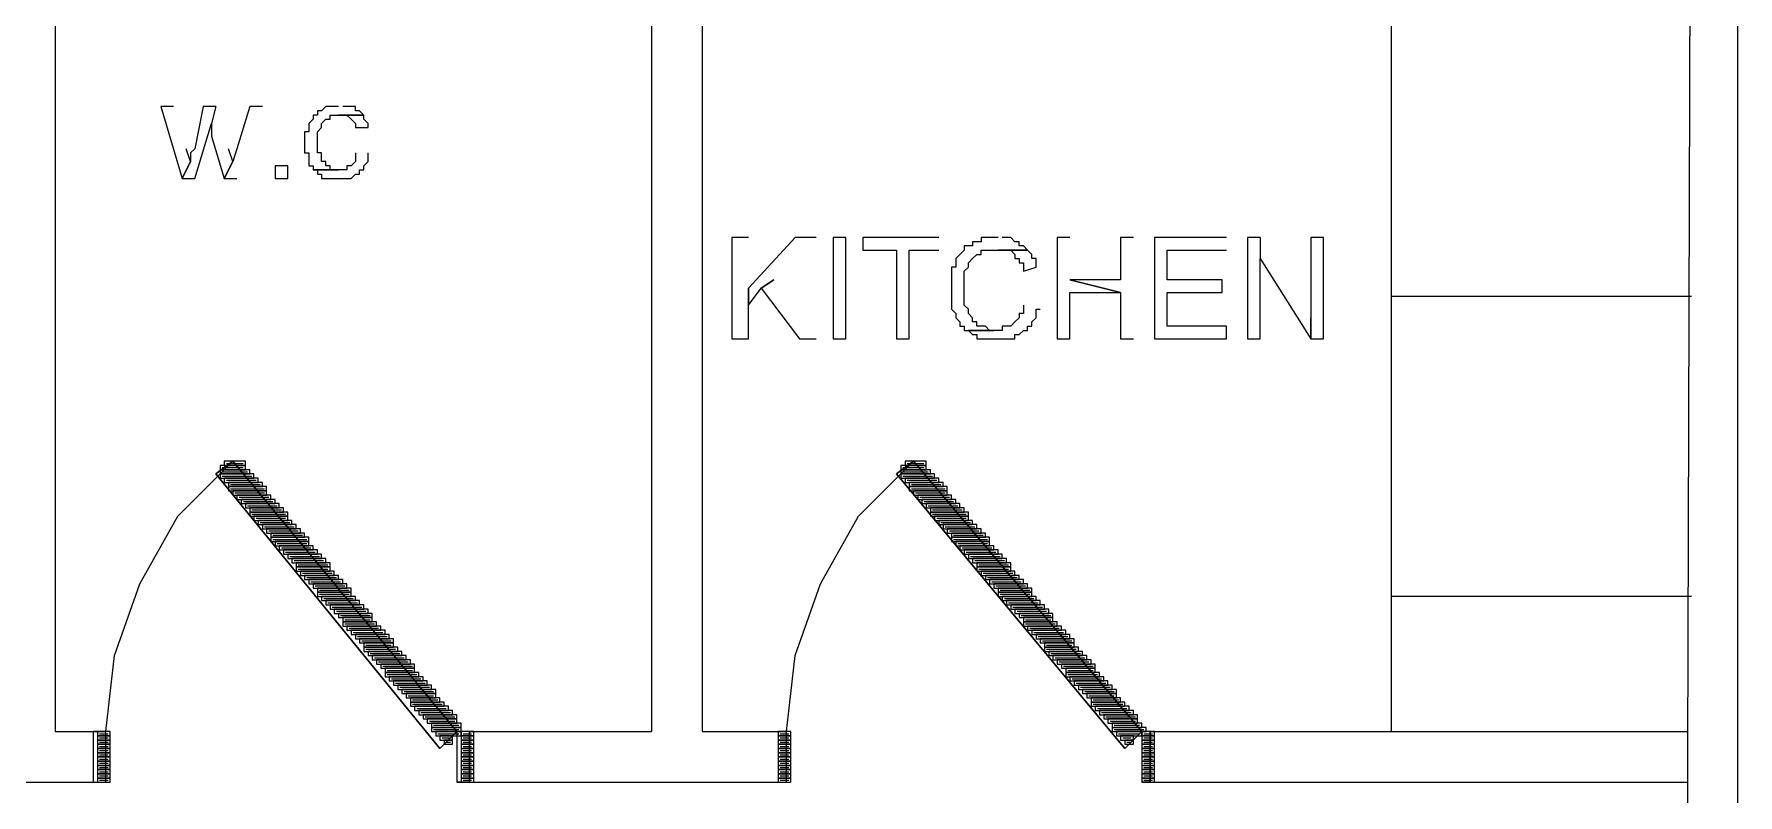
# Model space of a CAD drawing. Header units: millimetres. Extents: x 32 to 412, y 50 to 564.
# Drawn here: x 300.17 to 334.32, y 206.92 to 222.19 of the extents above; entities that cross this region are included whole.
import ezdxf

# ---------------------------------------------------------------- set-up
doc = ezdxf.new("R2010")
doc.units = ezdxf.units.MM
doc.layers.add('lease-plan', color=7, linetype='CONTINUOUS')

msp = doc.modelspace()

# ---------------------------------------------------------------- linework, layer by layer
at = {"layer": 'lease-plan', "color": 7}
for points in [[(333.305, 203.362), (333.39, 232.091)], [(334.322, 203.362), (334.322, 232.091)], [(300.593, 228.955), (300.593, 208.192)], [(312.543, 228.955), (312.543, 208.192)], [(313.559, 228.955), (313.559, 208.192)], [(313.559, 222.938), (327.373, 222.938), (327.373, 208.192)], [(302.966, 220.735), (302.712, 220.735), (303.136, 219.294), (303.305, 219.633), (303.22, 219.887)], [(303.814, 220.735), (303.559, 220.735), (303.39, 219.887), (303.305, 219.803), (303.305, 219.633), (303.136, 219.294), (303.39, 219.294), (303.729, 220.396)], [(303.814, 220.735), (303.729, 220.396), (303.729, 220.142), (303.983, 219.294), (304.153, 219.633), (304.068, 219.887)], [(304.746, 220.735), (304.492, 220.735), (304.237, 219.887), (304.153, 219.633), (303.983, 219.294), (304.237, 219.294)], [(306.271, 220.735), (306.102, 220.735), (306.017, 220.735), (305.932, 220.65), (305.848, 220.65), (305.848, 220.565), (305.763, 220.565), (305.763, 220.481), (305.678, 220.396), (305.678, 220.226), (305.593, 220.226), (305.593, 219.803), (305.678, 219.803), (305.678, 219.548), (305.763, 219.548), (305.763, 219.464), (306.271, 219.464), (306.187, 219.464), (306.102, 219.464), (306.102, 219.548), (306.017, 219.548), (306.017, 219.633), (305.932, 219.633), (305.932, 219.803), (305.848, 219.803), (305.848, 220.226), (305.932, 220.311), (305.932, 220.396), (306.017, 220.481), (306.102, 220.481), (306.102, 220.565), (306.271, 220.565), (306.78, 220.565), (306.695, 220.65), (306.61, 220.65), (306.61, 220.735), (306.526, 220.735), (306.441, 220.735), (306.356, 220.735)], [(306.78, 220.565), (306.271, 220.565), (306.441, 220.565), (306.526, 220.481), (306.61, 220.396), (306.61, 220.311), (306.865, 220.311), (306.865, 220.396), (306.78, 220.481), (306.78, 220.565)], [(306.61, 219.803), (306.61, 219.633), (306.526, 219.548), (306.441, 219.548), (306.441, 219.464), (306.356, 219.464), (305.763, 219.464), (305.848, 219.464), (305.848, 219.379), (305.932, 219.379), (305.932, 219.294), (306.017, 219.294), (306.187, 219.294), (306.356, 219.294), (306.526, 219.294), (306.61, 219.379), (306.695, 219.379), (306.695, 219.464), (306.78, 219.464), (306.78, 219.548), (306.865, 219.633), (306.865, 219.803)], [(305, 219.294), (305.254, 219.294), (305.254, 219.548), (305, 219.548), (305, 219.294), (305, 219.294)], [(314.492, 218.108), (314.153, 218.108), (314.153, 216.074), (314.492, 216.074), (314.492, 217.091)], [(315.848, 218.108), (315.424, 218.108), (314.492, 217.091), (314.492, 216.752), (314.746, 217.091), (315, 217.26)], [(316.187, 216.074), (316.441, 216.074), (316.441, 218.108), (316.187, 218.108), (316.187, 216.074), (316.187, 216.074)], [(318.305, 218.108), (316.78, 218.108), (316.78, 217.853), (317.458, 217.853), (317.458, 216.074), (317.712, 216.074), (317.712, 217.853), (318.305, 217.853)], [(319.492, 218.108), (319.322, 218.108), (319.153, 218.108), (319.153, 218.023), (319.068, 218.023), (318.983, 218.023), (318.983, 217.938), (318.814, 217.938), (318.814, 217.853), (318.729, 217.769), (318.644, 217.684), (318.644, 217.515), (318.559, 217.515), (318.559, 216.667), (318.644, 216.582), (318.644, 216.498), (318.729, 216.413), (318.729, 216.328), (318.814, 216.328), (318.814, 216.243), (319.407, 216.243), (319.322, 216.243), (319.237, 216.328), (319.068, 216.328), (319.068, 216.413), (318.983, 216.413), (318.983, 216.498), (318.898, 216.582), (318.898, 216.667), (318.814, 216.752), (318.814, 217.43), (318.898, 217.515), (318.898, 217.599), (318.983, 217.684), (319.068, 217.769), (319.153, 217.769), (319.153, 217.853), (319.322, 217.853), (320.085, 217.853), (320, 217.938), (319.915, 217.938), (319.915, 218.023), (319.831, 218.023), (319.746, 218.108), (319.576, 218.108)], [(320.932, 218.108), (320.678, 218.108), (320.678, 216.074), (320.932, 216.074), (320.932, 217.006), (321.949, 217.006), (320.932, 217.26)], [(322.204, 218.108), (321.949, 218.108), (321.949, 217.26), (320.932, 217.26), (321.949, 217.006), (321.949, 216.074), (322.204, 216.074)], [(324.068, 218.108), (322.627, 218.108), (322.627, 216.074), (324.068, 216.074), (324.068, 216.328), (322.881, 216.328), (322.881, 217.006), (323.983, 217.006), (323.983, 217.26), (322.881, 217.26), (322.881, 217.853), (324.068, 217.853)], [(324.746, 218.108), (324.492, 218.108), (324.492, 216.074), (324.746, 216.074), (324.746, 217.684)], [(324.746, 218.108), (324.746, 217.684), (325.763, 216.074), (325.763, 216.498)], [(325.763, 216.074), (326.017, 216.074), (326.017, 218.108), (325.763, 218.108), (325.763, 216.074), (325.763, 216.074)], [(320.085, 217.853), (319.492, 217.853), (319.576, 217.853), (319.746, 217.853), (319.831, 217.769), (319.831, 217.684), (319.915, 217.684), (319.915, 217.599), (320, 217.599), (320, 217.43), (320.254, 217.515), (320.254, 217.684), (320.17, 217.684), (320.17, 217.769), (320.085, 217.853)], [(315, 217.26), (314.746, 217.091), (315.509, 216.074), (315.848, 216.074)], [(333.39, 216.921), (327.373, 216.921)], [(320, 216.752), (320, 216.582), (319.915, 216.582), (319.915, 216.498), (319.831, 216.413), (319.746, 216.328), (319.576, 216.328), (319.576, 216.243), (318.898, 216.243), (318.983, 216.159), (319.068, 216.159), (319.068, 216.074), (319.153, 216.074), (319.322, 216.074), (319.492, 216.074), (319.576, 216.074), (319.746, 216.074), (319.831, 216.074), (319.831, 216.159), (319.915, 216.159), (320, 216.243), (320.085, 216.243), (320.085, 216.328), (320.17, 216.328), (320.17, 216.413), (320.254, 216.498), (320.254, 216.667), (320.339, 216.667)], [(301.61, 207.176), (301.61, 208.192), (301.78, 209.718), (302.288, 211.159), (303.051, 212.515), (304.153, 213.616)], [(308.644, 208.192), (304.153, 213.616), (303.814, 213.362), (308.305, 207.853), (308.644, 208.192), (308.644, 208.192)], [(304.153, 213.616), (303.814, 213.362), (308.305, 207.853), (308.644, 208.192), (304.153, 213.616), (308.644, 208.192)], [(308.305, 207.853), (303.814, 213.362), (304.153, 213.616)], [(303.898, 213.447), (304.407, 213.447), (304.407, 213.531), (303.898, 213.531), (303.898, 213.447), (303.898, 213.447)], [(303.941, 213.489), (304.364, 213.489)], [(303.983, 213.531), (304.407, 213.531), (304.407, 213.616), (303.983, 213.616), (303.983, 213.531), (303.983, 213.531)], [(304.025, 213.574), (304.363, 213.574)], [(315.254, 207.176), (315.254, 208.192), (315.424, 209.718), (315.932, 211.159), (316.695, 212.515), (317.797, 213.616)], [(322.373, 208.192), (317.797, 213.616), (317.458, 213.362), (322.034, 207.853), (322.373, 208.192), (322.373, 208.192)], [(317.797, 213.616), (317.458, 213.362), (322.034, 207.853), (322.373, 208.192), (317.797, 213.616), (322.373, 208.192)], [(322.034, 207.853), (317.458, 213.362), (317.797, 213.616)], [(317.543, 213.447), (318.051, 213.447), (318.051, 213.531), (317.543, 213.531), (317.543, 213.447), (317.543, 213.447)], [(317.585, 213.489), (318.008, 213.489)], [(317.627, 213.531), (318.051, 213.531), (318.051, 213.616), (317.627, 213.616), (317.627, 213.531), (317.627, 213.531)], [(317.669, 213.574), (318.007, 213.574)], [(303.898, 213.362), (304.492, 213.362), (304.492, 213.447), (303.898, 213.447), (303.898, 213.362), (303.898, 213.362)], [(303.898, 213.277), (304.576, 213.277), (304.576, 213.362), (303.898, 213.362), (303.898, 213.277), (303.898, 213.277)], [(303.94, 213.404), (304.448, 213.404)], [(303.941, 213.32), (304.534, 213.32)], [(303.983, 213.192), (304.661, 213.192), (304.661, 213.277), (303.983, 213.277), (303.983, 213.192), (303.983, 213.192)], [(304.026, 213.235), (304.618, 213.235)], [(304.068, 213.108), (304.746, 213.108), (304.746, 213.192), (304.068, 213.192), (304.068, 213.108), (304.068, 213.108)], [(304.11, 213.15), (304.703, 213.15)], [(317.543, 213.362), (318.136, 213.362), (318.136, 213.447), (317.543, 213.447), (317.543, 213.362), (317.543, 213.362)], [(317.543, 213.277), (318.22, 213.277), (318.22, 213.362), (317.543, 213.362), (317.543, 213.277), (317.543, 213.277)], [(317.584, 213.404), (318.092, 213.404)], [(317.585, 213.32), (318.178, 213.32)], [(317.627, 213.192), (318.305, 213.192), (318.305, 213.277), (317.627, 213.277), (317.627, 213.192), (317.627, 213.192)], [(317.67, 213.235), (318.262, 213.235)], [(317.712, 213.108), (318.39, 213.108), (318.39, 213.192), (317.712, 213.192), (317.712, 213.108), (317.712, 213.108)], [(317.754, 213.15), (318.347, 213.15)], [(304.068, 213.023), (304.831, 213.023), (304.831, 213.108), (304.068, 213.108), (304.068, 213.023), (304.068, 213.023)], [(304.109, 213.065), (304.787, 213.065)], [(304.153, 212.938), (304.831, 212.938), (304.831, 213.023), (304.153, 213.023), (304.153, 212.938), (304.153, 212.938)], [(304.195, 212.981), (304.788, 212.981)], [(304.237, 212.853), (304.915, 212.853), (304.915, 212.938), (304.237, 212.938), (304.237, 212.853), (304.237, 212.853)], [(304.28, 212.896), (304.873, 212.896)], [(304.322, 212.769), (305, 212.769), (305, 212.853), (304.322, 212.853), (304.322, 212.769), (304.322, 212.769)], [(304.365, 212.811), (304.957, 212.811)], [(317.712, 213.023), (318.475, 213.023), (318.475, 213.108), (317.712, 213.108), (317.712, 213.023), (317.712, 213.023)], [(317.754, 213.065), (318.431, 213.065)], [(317.797, 212.938), (318.475, 212.938), (318.475, 213.023), (317.797, 213.023), (317.797, 212.938), (317.797, 212.938)], [(317.839, 212.981), (318.432, 212.981)], [(317.881, 212.853), (318.559, 212.853), (318.559, 212.938), (317.881, 212.938), (317.881, 212.853), (317.881, 212.853)], [(317.924, 212.896), (318.517, 212.896)], [(317.966, 212.769), (318.644, 212.769), (318.644, 212.853), (317.966, 212.853), (317.966, 212.769), (317.966, 212.769)], [(318.009, 212.811), (318.601, 212.811)], [(304.407, 212.684), (305.085, 212.684), (305.085, 212.769), (304.407, 212.769), (304.407, 212.684), (304.407, 212.684)], [(304.449, 212.726), (305.042, 212.726)], [(304.492, 212.599), (305.17, 212.599), (305.17, 212.684), (304.492, 212.684), (304.492, 212.599), (304.492, 212.599)], [(304.492, 212.515), (305.254, 212.515), (305.254, 212.599), (304.492, 212.599), (304.492, 212.515), (304.492, 212.515)], [(304.533, 212.557), (305.211, 212.557)], [(304.534, 212.642), (305.127, 212.642)], [(304.576, 212.43), (305.254, 212.43), (305.254, 212.515), (304.576, 212.515), (304.576, 212.43), (304.576, 212.43)], [(304.619, 212.472), (305.212, 212.472)], [(304.661, 212.345), (305.339, 212.345), (305.339, 212.43), (304.661, 212.43), (304.661, 212.345), (304.661, 212.345)], [(318.051, 212.684), (318.729, 212.684), (318.729, 212.769), (318.051, 212.769), (318.051, 212.684), (318.051, 212.684)], [(318.093, 212.726), (318.686, 212.726)], [(318.136, 212.599), (318.814, 212.599), (318.814, 212.684), (318.136, 212.684), (318.136, 212.599), (318.136, 212.599)], [(318.136, 212.515), (318.898, 212.515), (318.898, 212.599), (318.136, 212.599), (318.136, 212.515), (318.136, 212.515)], [(318.177, 212.557), (318.855, 212.557)], [(318.178, 212.642), (318.771, 212.642)], [(318.22, 212.43), (318.898, 212.43), (318.898, 212.515), (318.22, 212.515), (318.22, 212.43), (318.22, 212.43)], [(318.263, 212.472), (318.856, 212.472)], [(318.305, 212.345), (318.983, 212.345), (318.983, 212.43), (318.305, 212.43), (318.305, 212.345), (318.305, 212.345)], [(304.704, 212.387), (305.296, 212.387)], [(304.746, 212.26), (305.424, 212.26), (305.424, 212.345), (304.746, 212.345), (304.746, 212.26), (304.746, 212.26)], [(304.788, 212.303), (305.381, 212.303)], [(304.831, 212.176), (305.509, 212.176), (305.509, 212.26), (304.831, 212.26), (304.831, 212.176), (304.831, 212.176)], [(304.873, 212.218), (305.466, 212.218)], [(304.915, 212.091), (305.593, 212.091), (305.593, 212.176), (304.915, 212.176), (304.915, 212.091), (304.915, 212.091)], [(304.915, 212.006), (305.678, 212.006), (305.678, 212.091), (304.915, 212.091), (304.915, 212.006), (304.915, 212.006)], [(304.958, 212.133), (305.551, 212.133)], [(318.348, 212.387), (318.94, 212.387)], [(318.39, 212.26), (319.068, 212.26), (319.068, 212.345), (318.39, 212.345), (318.39, 212.26), (318.39, 212.26)], [(318.432, 212.303), (319.025, 212.303)], [(318.475, 212.176), (319.153, 212.176), (319.153, 212.26), (318.475, 212.26), (318.475, 212.176), (318.475, 212.176)], [(318.517, 212.218), (319.11, 212.218)], [(318.559, 212.091), (319.237, 212.091), (319.237, 212.176), (318.559, 212.176), (318.559, 212.091), (318.559, 212.091)], [(318.559, 212.006), (319.322, 212.006), (319.322, 212.091), (318.559, 212.091), (318.559, 212.006), (318.559, 212.006)], [(318.602, 212.133), (319.195, 212.133)], [(304.957, 212.048), (305.635, 212.048)], [(305, 211.921), (305.678, 211.921), (305.678, 212.006), (305, 212.006), (305, 211.921), (305, 211.921)], [(305.043, 211.964), (305.635, 211.964)], [(305.085, 211.837), (305.763, 211.837), (305.763, 211.921), (305.085, 211.921), (305.085, 211.837), (305.085, 211.837)], [(305.127, 211.879), (305.72, 211.879)], [(305.17, 211.752), (305.848, 211.752), (305.848, 211.837), (305.17, 211.837), (305.17, 211.752), (305.17, 211.752)], [(305.212, 211.794), (305.805, 211.794)], [(305.254, 211.667), (305.932, 211.667), (305.932, 211.752), (305.254, 211.752), (305.254, 211.667), (305.254, 211.667)], [(318.601, 212.048), (319.279, 212.048)], [(318.644, 211.921), (319.322, 211.921), (319.322, 212.006), (318.644, 212.006), (318.644, 211.921), (318.644, 211.921)], [(318.687, 211.964), (319.279, 211.964)], [(318.729, 211.837), (319.407, 211.837), (319.407, 211.921), (318.729, 211.921), (318.729, 211.837), (318.729, 211.837)], [(318.771, 211.879), (319.364, 211.879)], [(318.814, 211.752), (319.492, 211.752), (319.492, 211.837), (318.814, 211.837), (318.814, 211.752), (318.814, 211.752)], [(318.856, 211.794), (319.449, 211.794)], [(318.898, 211.667), (319.576, 211.667), (319.576, 211.752), (318.898, 211.752), (318.898, 211.667), (318.898, 211.667)], [(305.297, 211.709), (305.89, 211.709)], [(305.339, 211.582), (306.017, 211.582), (306.017, 211.667), (305.339, 211.667), (305.339, 211.582), (305.339, 211.582)], [(305.381, 211.625), (305.974, 211.625)], [(305.424, 211.498), (306.102, 211.498), (306.102, 211.582), (305.424, 211.582), (305.424, 211.498), (305.424, 211.498)], [(305.424, 211.413), (306.102, 211.413), (306.102, 211.498), (305.424, 211.498), (305.424, 211.413), (305.424, 211.413)], [(305.466, 211.54), (306.059, 211.54)], [(305.466, 211.455), (306.059, 211.455)], [(305.509, 211.328), (306.187, 211.328), (306.187, 211.413), (305.509, 211.413), (305.509, 211.328), (305.509, 211.328)], [(318.941, 211.709), (319.534, 211.709)], [(318.983, 211.582), (319.661, 211.582), (319.661, 211.667), (318.983, 211.667), (318.983, 211.582), (318.983, 211.582)], [(319.026, 211.625), (319.618, 211.625)], [(319.068, 211.498), (319.746, 211.498), (319.746, 211.582), (319.068, 211.582), (319.068, 211.498), (319.068, 211.498)], [(319.068, 211.413), (319.746, 211.413), (319.746, 211.498), (319.068, 211.498), (319.068, 211.413), (319.068, 211.413)], [(319.11, 211.54), (319.703, 211.54)], [(319.11, 211.455), (319.703, 211.455)], [(319.153, 211.328), (319.831, 211.328), (319.831, 211.413), (319.153, 211.413), (319.153, 211.328), (319.153, 211.328)], [(305.551, 211.37), (306.144, 211.37)], [(305.593, 211.243), (306.271, 211.243), (306.271, 211.328), (305.593, 211.328), (305.593, 211.243), (305.593, 211.243)], [(305.636, 211.286), (306.229, 211.286)], [(305.678, 211.159), (306.356, 211.159), (306.356, 211.243), (305.678, 211.243), (305.678, 211.159), (305.678, 211.159)], [(305.72, 211.201), (306.313, 211.201)], [(305.763, 211.074), (306.441, 211.074), (306.441, 211.159), (305.763, 211.159), (305.763, 211.074), (305.763, 211.074)], [(305.805, 211.116), (306.398, 211.116)], [(305.848, 210.989), (306.526, 210.989), (306.526, 211.074), (305.848, 211.074), (305.848, 210.989), (305.848, 210.989)], [(319.195, 211.37), (319.788, 211.37)], [(319.237, 211.243), (319.915, 211.243), (319.915, 211.328), (319.237, 211.328), (319.237, 211.243), (319.237, 211.243)], [(319.28, 211.286), (319.873, 211.286)], [(319.322, 211.159), (320, 211.159), (320, 211.243), (319.322, 211.243), (319.322, 211.159), (319.322, 211.159)], [(319.365, 211.201), (319.957, 211.201)], [(319.407, 211.074), (320.085, 211.074), (320.085, 211.159), (319.407, 211.159), (319.407, 211.074), (319.407, 211.074)], [(319.449, 211.116), (320.042, 211.116)], [(319.492, 210.989), (320.17, 210.989), (320.17, 211.074), (319.492, 211.074), (319.492, 210.989), (319.492, 210.989)], [(305.848, 210.904), (306.526, 210.904), (306.526, 210.989), (305.848, 210.989), (305.848, 210.904), (305.848, 210.904)], [(305.89, 211.031), (306.483, 211.031)], [(305.89, 210.947), (306.483, 210.947)], [(305.932, 210.82), (306.61, 210.82), (306.61, 210.904), (305.932, 210.904), (305.932, 210.82), (305.932, 210.82)], [(305.975, 210.862), (306.568, 210.862)], [(306.017, 210.735), (306.695, 210.735), (306.695, 210.82), (306.017, 210.82), (306.017, 210.735), (306.017, 210.735)], [(306.059, 210.777), (306.652, 210.777)], [(306.102, 210.65), (306.78, 210.65), (306.78, 210.735), (306.102, 210.735), (306.102, 210.65), (306.102, 210.65)], [(319.492, 210.904), (320.17, 210.904), (320.17, 210.989), (319.492, 210.989), (319.492, 210.904), (319.492, 210.904)], [(319.534, 211.031), (320.127, 211.031)], [(319.534, 210.947), (320.127, 210.947)], [(319.576, 210.82), (320.254, 210.82), (320.254, 210.904), (319.576, 210.904), (319.576, 210.82), (319.576, 210.82)], [(319.619, 210.862), (320.212, 210.862)], [(319.661, 210.735), (320.339, 210.735), (320.339, 210.82), (319.661, 210.82), (319.661, 210.735), (319.661, 210.735)], [(319.704, 210.777), (320.296, 210.777)], [(319.746, 210.65), (320.424, 210.65), (320.424, 210.735), (319.746, 210.735), (319.746, 210.65), (319.746, 210.65)], [(333.39, 210.904), (327.373, 210.904)], [(306.144, 210.692), (306.737, 210.692)], [(306.187, 210.565), (306.865, 210.565), (306.865, 210.65), (306.187, 210.65), (306.187, 210.565), (306.187, 210.565)], [(306.229, 210.608), (306.822, 210.608)], [(306.271, 210.481), (306.949, 210.481), (306.949, 210.565), (306.271, 210.565), (306.271, 210.481), (306.271, 210.481)], [(306.314, 210.523), (306.907, 210.523)], [(306.356, 210.396), (306.949, 210.396), (306.949, 210.481), (306.356, 210.481), (306.356, 210.396), (306.356, 210.396)], [(306.356, 210.311), (307.034, 210.311), (307.034, 210.396), (306.356, 210.396), (306.356, 210.311), (306.356, 210.311)], [(306.398, 210.438), (306.906, 210.438)], [(319.788, 210.692), (320.381, 210.692)], [(319.831, 210.565), (320.509, 210.565), (320.509, 210.65), (319.831, 210.65), (319.831, 210.565), (319.831, 210.565)], [(319.873, 210.608), (320.466, 210.608)], [(319.915, 210.481), (320.593, 210.481), (320.593, 210.565), (319.915, 210.565), (319.915, 210.481), (319.915, 210.481)], [(319.958, 210.523), (320.551, 210.523)], [(320, 210.396), (320.593, 210.396), (320.593, 210.481), (320, 210.481), (320, 210.396), (320, 210.396)], [(320, 210.311), (320.678, 210.311), (320.678, 210.396), (320, 210.396), (320, 210.311), (320, 210.311)], [(320.042, 210.438), (320.55, 210.438)], [(306.398, 210.353), (306.991, 210.353)], [(306.441, 210.226), (307.119, 210.226), (307.119, 210.311), (306.441, 210.311), (306.441, 210.226), (306.441, 210.226)], [(306.483, 210.269), (307.076, 210.269)], [(306.526, 210.142), (307.204, 210.142), (307.204, 210.226), (306.526, 210.226), (306.526, 210.142), (306.526, 210.142)], [(306.568, 210.184), (307.161, 210.184)], [(306.61, 210.057), (307.288, 210.057), (307.288, 210.142), (306.61, 210.142), (306.61, 210.057), (306.61, 210.057)], [(306.653, 210.099), (307.246, 210.099)], [(306.695, 209.972), (307.373, 209.972), (307.373, 210.057), (306.695, 210.057), (306.695, 209.972), (306.695, 209.972)], [(320.043, 210.353), (320.635, 210.353)], [(320.085, 210.226), (320.763, 210.226), (320.763, 210.311), (320.085, 210.311), (320.085, 210.226), (320.085, 210.226)], [(320.127, 210.269), (320.72, 210.269)], [(320.17, 210.142), (320.848, 210.142), (320.848, 210.226), (320.17, 210.226), (320.17, 210.142), (320.17, 210.142)], [(320.212, 210.184), (320.805, 210.184)], [(320.254, 210.057), (320.932, 210.057), (320.932, 210.142), (320.254, 210.142), (320.254, 210.057), (320.254, 210.057)], [(320.297, 210.099), (320.89, 210.099)], [(320.339, 209.972), (321.017, 209.972), (321.017, 210.057), (320.339, 210.057), (320.339, 209.972), (320.339, 209.972)], [(306.737, 210.014), (307.33, 210.014)], [(306.78, 209.887), (307.373, 209.887), (307.373, 209.972), (306.78, 209.972), (306.78, 209.887), (306.78, 209.887)], [(306.78, 209.803), (307.458, 209.803), (307.458, 209.887), (306.78, 209.887), (306.78, 209.803), (306.78, 209.803)], [(306.821, 209.93), (307.329, 209.93)], [(306.822, 209.845), (307.415, 209.845)], [(306.865, 209.718), (307.543, 209.718), (307.543, 209.803), (306.865, 209.803), (306.865, 209.718), (306.865, 209.718)], [(306.907, 209.76), (307.5, 209.76)], [(306.949, 209.633), (307.627, 209.633), (307.627, 209.718), (306.949, 209.718), (306.949, 209.633), (306.949, 209.633)], [(320.381, 210.014), (320.974, 210.014)], [(320.424, 209.887), (321.017, 209.887), (321.017, 209.972), (320.424, 209.972), (320.424, 209.887), (320.424, 209.887)], [(320.424, 209.803), (321.102, 209.803), (321.102, 209.887), (320.424, 209.887), (320.424, 209.803), (320.424, 209.803)], [(320.465, 209.93), (320.974, 209.93)], [(320.466, 209.845), (321.059, 209.845)], [(320.509, 209.718), (321.187, 209.718), (321.187, 209.803), (320.509, 209.803), (320.509, 209.718), (320.509, 209.718)], [(320.551, 209.76), (321.144, 209.76)], [(320.593, 209.633), (321.271, 209.633), (321.271, 209.718), (320.593, 209.718), (320.593, 209.633), (320.593, 209.633)], [(306.992, 209.676), (307.585, 209.676)], [(307.034, 209.548), (307.712, 209.548), (307.712, 209.633), (307.034, 209.633), (307.034, 209.548), (307.034, 209.548)], [(307.076, 209.591), (307.669, 209.591)], [(307.119, 209.464), (307.797, 209.464), (307.797, 209.548), (307.119, 209.548), (307.119, 209.464), (307.119, 209.464)], [(307.161, 209.506), (307.754, 209.506)], [(307.204, 209.379), (307.797, 209.379), (307.797, 209.464), (307.204, 209.464), (307.204, 209.379), (307.204, 209.379)], [(307.204, 209.294), (307.881, 209.294), (307.881, 209.379), (307.204, 209.379), (307.204, 209.294), (307.204, 209.294)], [(307.245, 209.421), (307.753, 209.421)], [(320.636, 209.676), (321.229, 209.676)], [(320.678, 209.548), (321.356, 209.548), (321.356, 209.633), (320.678, 209.633), (320.678, 209.548), (320.678, 209.548)], [(320.72, 209.591), (321.313, 209.591)], [(320.763, 209.464), (321.441, 209.464), (321.441, 209.548), (320.763, 209.548), (320.763, 209.464), (320.763, 209.464)], [(320.805, 209.506), (321.398, 209.506)], [(320.848, 209.379), (321.441, 209.379), (321.441, 209.464), (320.848, 209.464), (320.848, 209.379), (320.848, 209.379)], [(320.848, 209.294), (321.526, 209.294), (321.526, 209.379), (320.848, 209.379), (320.848, 209.294), (320.848, 209.294)], [(320.889, 209.421), (321.397, 209.421)], [(307.246, 209.337), (307.839, 209.337)], [(307.288, 209.209), (307.966, 209.209), (307.966, 209.294), (307.288, 209.294), (307.288, 209.209), (307.288, 209.209)], [(307.331, 209.252), (307.924, 209.252)], [(307.373, 209.125), (308.051, 209.125), (308.051, 209.209), (307.373, 209.209), (307.373, 209.125), (307.373, 209.125)], [(307.415, 209.167), (308.008, 209.167)], [(307.458, 209.04), (308.136, 209.04), (308.136, 209.125), (307.458, 209.125), (307.458, 209.04), (307.458, 209.04)], [(307.5, 209.082), (308.093, 209.082)], [(307.543, 208.955), (308.22, 208.955), (308.22, 209.04), (307.543, 209.04), (307.543, 208.955), (307.543, 208.955)], [(320.89, 209.337), (321.483, 209.337)], [(320.932, 209.209), (321.61, 209.209), (321.61, 209.294), (320.932, 209.294), (320.932, 209.209), (320.932, 209.209)], [(320.975, 209.252), (321.568, 209.252)], [(321.017, 209.125), (321.695, 209.125), (321.695, 209.209), (321.017, 209.209), (321.017, 209.125), (321.017, 209.125)], [(321.059, 209.167), (321.652, 209.167)], [(321.102, 209.04), (321.78, 209.04), (321.78, 209.125), (321.102, 209.125), (321.102, 209.04), (321.102, 209.04)], [(321.144, 209.082), (321.737, 209.082)], [(321.187, 208.955), (321.865, 208.955), (321.865, 209.04), (321.187, 209.04), (321.187, 208.955), (321.187, 208.955)], [(307.585, 208.998), (308.178, 208.998)], [(307.627, 208.87), (308.22, 208.87), (308.22, 208.955), (307.627, 208.955), (307.627, 208.87), (307.627, 208.87)], [(307.669, 208.913), (308.177, 208.913)], [(307.712, 208.786), (308.305, 208.786), (308.305, 208.87), (307.712, 208.87), (307.712, 208.786), (307.712, 208.786)], [(307.712, 208.701), (308.39, 208.701), (308.39, 208.786), (307.712, 208.786), (307.712, 208.701), (307.712, 208.701)], [(307.754, 208.828), (308.262, 208.828)], [(307.754, 208.743), (308.347, 208.743)], [(307.797, 208.616), (308.475, 208.616), (308.475, 208.701), (307.797, 208.701), (307.797, 208.616), (307.797, 208.616)], [(321.229, 208.998), (321.822, 208.998)], [(321.271, 208.87), (321.865, 208.87), (321.865, 208.955), (321.271, 208.955), (321.271, 208.87), (321.271, 208.87)], [(321.313, 208.913), (321.821, 208.913)], [(321.356, 208.786), (321.949, 208.786), (321.949, 208.87), (321.356, 208.87), (321.356, 208.786), (321.356, 208.786)], [(321.356, 208.701), (322.034, 208.701), (322.034, 208.786), (321.356, 208.786), (321.356, 208.701), (321.356, 208.701)], [(321.398, 208.828), (321.906, 208.828)], [(321.398, 208.743), (321.991, 208.743)], [(321.441, 208.616), (322.119, 208.616), (322.119, 208.701), (321.441, 208.701), (321.441, 208.616), (321.441, 208.616)], [(307.839, 208.659), (308.432, 208.659)], [(307.881, 208.531), (308.559, 208.531), (308.559, 208.616), (307.881, 208.616), (307.881, 208.531), (307.881, 208.531)], [(307.924, 208.574), (308.517, 208.574)], [(307.966, 208.447), (308.644, 208.447), (308.644, 208.531), (307.966, 208.531), (307.966, 208.447), (307.966, 208.447)], [(308.009, 208.489), (308.602, 208.489)], [(308.051, 208.362), (308.644, 208.362), (308.644, 208.447), (308.051, 208.447), (308.051, 208.362), (308.051, 208.362)], [(308.093, 208.404), (308.601, 208.404)], [(308.136, 208.277), (308.729, 208.277), (308.729, 208.362), (308.136, 208.362), (308.136, 208.277), (308.136, 208.277)], [(321.483, 208.659), (322.076, 208.659)], [(321.526, 208.531), (322.204, 208.531), (322.204, 208.616), (321.526, 208.616), (321.526, 208.531), (321.526, 208.531)], [(321.568, 208.574), (322.161, 208.574)], [(321.61, 208.447), (322.288, 208.447), (322.288, 208.531), (321.61, 208.531), (321.61, 208.447), (321.61, 208.447)], [(321.653, 208.489), (322.246, 208.489)], [(321.695, 208.362), (322.288, 208.362), (322.288, 208.447), (321.695, 208.447), (321.695, 208.362), (321.695, 208.362)], [(321.737, 208.404), (322.245, 208.404)], [(321.78, 208.277), (322.373, 208.277), (322.373, 208.362), (321.78, 208.362), (321.78, 208.277), (321.78, 208.277)], [(300.593, 208.192), (301.356, 208.192)], [(301.356, 208.192), (301.356, 207.176)], [(301.356, 207.176), (301.61, 207.176), (301.61, 208.192), (301.356, 208.192), (301.356, 207.176), (301.356, 207.176), (301.61, 207.176), (301.61, 208.192), (301.356, 208.192), (301.356, 207.176), (301.356, 207.176)], [(301.356, 208.192), (301.61, 208.192)], [(301.441, 208.108), (301.695, 208.108), (301.695, 208.192), (301.441, 208.192), (301.441, 208.108), (301.441, 208.108)], [(301.441, 208.023), (301.695, 208.023), (301.695, 208.108), (301.441, 208.108), (301.441, 208.023), (301.441, 208.023)], [(301.441, 207.938), (301.695, 207.938), (301.695, 208.023), (301.441, 208.023), (301.441, 207.938), (301.441, 207.938)], [(301.483, 208.15), (301.652, 208.15)], [(301.483, 208.065), (301.652, 208.065)], [(308.136, 208.192), (308.729, 208.192), (308.729, 208.277), (308.136, 208.277), (308.136, 208.192), (308.136, 208.192)], [(308.177, 208.32), (308.685, 208.32)], [(308.177, 208.235), (308.685, 208.235)], [(308.22, 208.108), (308.729, 208.108), (308.729, 208.192), (308.22, 208.192), (308.22, 208.108), (308.22, 208.108)], [(308.263, 208.15), (308.686, 208.15)], [(308.644, 208.192), (308.305, 207.853)], [(308.305, 208.023), (308.559, 208.023), (308.559, 208.108), (308.305, 208.108), (308.305, 208.023), (308.305, 208.023)], [(308.348, 208.065), (308.517, 208.065)], [(308.39, 207.938), (308.559, 207.938), (308.559, 208.023), (308.39, 208.023), (308.39, 207.938), (308.39, 207.938)], [(308.644, 207.176), (308.898, 207.176), (308.898, 208.192), (308.644, 208.192), (308.644, 207.176), (308.644, 207.176), (308.898, 207.176), (308.898, 208.192), (308.644, 208.192), (308.644, 207.176), (308.644, 207.176)], [(308.898, 208.192), (308.644, 208.192)], [(308.644, 208.192), (308.644, 207.176)], [(308.729, 208.108), (308.983, 208.108), (308.983, 208.192), (308.729, 208.192), (308.729, 208.108), (308.729, 208.108)], [(308.729, 208.023), (308.983, 208.023), (308.983, 208.108), (308.729, 208.108), (308.729, 208.023), (308.729, 208.023)], [(308.729, 207.938), (308.983, 207.938), (308.983, 208.023), (308.729, 208.023), (308.729, 207.938), (308.729, 207.938)], [(308.771, 208.15), (308.94, 208.15)], [(308.771, 208.065), (308.94, 208.065)], [(308.898, 208.192), (312.543, 208.192)], [(308.898, 208.192), (308.898, 207.176)], [(313.559, 208.192), (315.085, 208.192)], [(315.085, 208.192), (315.085, 207.176)], [(315.085, 208.108), (315.339, 208.108), (315.339, 208.192), (315.085, 208.192), (315.085, 208.108), (315.085, 208.108)], [(315.085, 207.176), (315.254, 207.176), (315.254, 208.192), (315.085, 208.192), (315.085, 207.176), (315.085, 207.176), (315.254, 207.176), (315.254, 208.192), (315.085, 208.192), (315.085, 207.176), (315.085, 207.176)], [(315.085, 208.192), (315.254, 208.192)], [(315.085, 208.023), (315.339, 208.023), (315.339, 208.108), (315.085, 208.108), (315.085, 208.023), (315.085, 208.023)], [(315.085, 207.938), (315.339, 207.938), (315.339, 208.023), (315.085, 208.023), (315.085, 207.938), (315.085, 207.938)], [(315.127, 208.15), (315.296, 208.15)], [(315.127, 208.065), (315.296, 208.065)], [(321.78, 208.192), (322.458, 208.192), (322.458, 208.277), (321.78, 208.277), (321.78, 208.192), (321.78, 208.192)], [(321.821, 208.32), (322.329, 208.32)], [(321.822, 208.235), (322.415, 208.235)], [(321.865, 208.108), (322.373, 208.108), (322.373, 208.192), (321.865, 208.192), (321.865, 208.108), (321.865, 208.108)], [(321.907, 208.15), (322.33, 208.15)], [(321.949, 208.023), (322.204, 208.023), (322.204, 208.108), (321.949, 208.108), (321.949, 208.023), (321.949, 208.023)], [(321.992, 208.065), (322.161, 208.065)], [(322.373, 208.192), (322.034, 207.853)], [(322.034, 207.938), (322.204, 207.938), (322.204, 208.023), (322.034, 208.023), (322.034, 207.938), (322.034, 207.938)], [(322.373, 208.108), (322.627, 208.108), (322.627, 208.192), (322.373, 208.192), (322.373, 208.108), (322.373, 208.108)], [(322.373, 207.176), (322.543, 207.176), (322.543, 208.192), (322.373, 208.192), (322.373, 207.176), (322.373, 207.176), (322.543, 207.176), (322.543, 208.192), (322.373, 208.192), (322.373, 207.176), (322.373, 207.176)], [(322.543, 208.192), (322.373, 208.192)], [(322.373, 208.192), (322.373, 207.176)], [(322.373, 208.023), (322.627, 208.023), (322.627, 208.108), (322.373, 208.108), (322.373, 208.023), (322.373, 208.023)], [(322.373, 207.938), (322.627, 207.938), (322.627, 208.023), (322.373, 208.023), (322.373, 207.938), (322.373, 207.938)], [(322.415, 208.15), (322.585, 208.15)], [(322.415, 208.065), (322.585, 208.065)], [(322.543, 208.192), (333.305, 208.192)], [(322.543, 208.192), (322.543, 207.176)], [(301.441, 207.853), (301.695, 207.853), (301.695, 207.938), (301.441, 207.938), (301.441, 207.853), (301.441, 207.853)], [(301.441, 207.769), (301.695, 207.769), (301.695, 207.853), (301.441, 207.853), (301.441, 207.769), (301.441, 207.769)], [(301.441, 207.684), (301.695, 207.684), (301.695, 207.769), (301.441, 207.769), (301.441, 207.684), (301.441, 207.684)], [(301.441, 207.599), (301.695, 207.599), (301.695, 207.684), (301.441, 207.684), (301.441, 207.599), (301.441, 207.599)], [(301.483, 207.981), (301.652, 207.981)], [(301.483, 207.896), (301.652, 207.896)], [(301.483, 207.811), (301.652, 207.811)], [(301.483, 207.726), (301.652, 207.726)], [(308.432, 207.981), (308.517, 207.981)], [(308.729, 207.853), (308.983, 207.853), (308.983, 207.938), (308.729, 207.938), (308.729, 207.853), (308.729, 207.853)], [(308.729, 207.769), (308.983, 207.769), (308.983, 207.853), (308.729, 207.853), (308.729, 207.769), (308.729, 207.769)], [(308.729, 207.684), (308.983, 207.684), (308.983, 207.769), (308.729, 207.769), (308.729, 207.684), (308.729, 207.684)], [(308.729, 207.599), (308.983, 207.599), (308.983, 207.684), (308.729, 207.684), (308.729, 207.599), (308.729, 207.599)], [(308.771, 207.981), (308.94, 207.981)], [(308.771, 207.896), (308.94, 207.896)], [(308.771, 207.811), (308.94, 207.811)], [(308.771, 207.726), (308.94, 207.726)], [(315.085, 207.853), (315.339, 207.853), (315.339, 207.938), (315.085, 207.938), (315.085, 207.853), (315.085, 207.853)], [(315.085, 207.769), (315.339, 207.769), (315.339, 207.853), (315.085, 207.853), (315.085, 207.769), (315.085, 207.769)], [(315.085, 207.684), (315.339, 207.684), (315.339, 207.769), (315.085, 207.769), (315.085, 207.684), (315.085, 207.684)], [(315.085, 207.599), (315.339, 207.599), (315.339, 207.684), (315.085, 207.684), (315.085, 207.599), (315.085, 207.599)], [(315.127, 207.981), (315.296, 207.981)], [(315.127, 207.896), (315.296, 207.896)], [(315.127, 207.811), (315.296, 207.811)], [(315.127, 207.726), (315.296, 207.726)], [(322.076, 207.981), (322.161, 207.981)], [(322.373, 207.853), (322.627, 207.853), (322.627, 207.938), (322.373, 207.938), (322.373, 207.853), (322.373, 207.853)], [(322.373, 207.769), (322.627, 207.769), (322.627, 207.853), (322.373, 207.853), (322.373, 207.769), (322.373, 207.769)], [(322.373, 207.684), (322.627, 207.684), (322.627, 207.769), (322.373, 207.769), (322.373, 207.684), (322.373, 207.684)], [(322.373, 207.599), (322.627, 207.599), (322.627, 207.684), (322.373, 207.684), (322.373, 207.599), (322.373, 207.599)], [(322.415, 207.981), (322.585, 207.981)], [(322.415, 207.896), (322.585, 207.896)], [(322.415, 207.811), (322.585, 207.811)], [(322.415, 207.726), (322.585, 207.726)], [(301.441, 207.514), (301.695, 207.514), (301.695, 207.599), (301.441, 207.599), (301.441, 207.514), (301.441, 207.514)], [(301.441, 207.43), (301.695, 207.43), (301.695, 207.514), (301.441, 207.514), (301.441, 207.43), (301.441, 207.43)], [(301.441, 207.345), (301.695, 207.345), (301.695, 207.43), (301.441, 207.43), (301.441, 207.345), (301.441, 207.345)], [(301.441, 207.26), (301.695, 207.26), (301.695, 207.345), (301.441, 207.345), (301.441, 207.26), (301.441, 207.26)], [(301.483, 207.642), (301.652, 207.642)], [(301.483, 207.557), (301.652, 207.557)], [(301.483, 207.472), (301.652, 207.472)], [(301.483, 207.387), (301.652, 207.387)], [(308.729, 207.514), (308.983, 207.514), (308.983, 207.599), (308.729, 207.599), (308.729, 207.514), (308.729, 207.514)], [(308.729, 207.43), (308.983, 207.43), (308.983, 207.514), (308.729, 207.514), (308.729, 207.43), (308.729, 207.43)], [(308.729, 207.345), (308.983, 207.345), (308.983, 207.43), (308.729, 207.43), (308.729, 207.345), (308.729, 207.345)], [(308.729, 207.26), (308.983, 207.26), (308.983, 207.345), (308.729, 207.345), (308.729, 207.26), (308.729, 207.26)], [(308.771, 207.642), (308.94, 207.642)], [(308.771, 207.557), (308.94, 207.557)], [(308.771, 207.472), (308.94, 207.472)], [(308.771, 207.387), (308.94, 207.387)], [(315.085, 207.514), (315.339, 207.514), (315.339, 207.599), (315.085, 207.599), (315.085, 207.514), (315.085, 207.514)], [(315.085, 207.43), (315.339, 207.43), (315.339, 207.514), (315.085, 207.514), (315.085, 207.43), (315.085, 207.43)], [(315.085, 207.345), (315.339, 207.345), (315.339, 207.43), (315.085, 207.43), (315.085, 207.345), (315.085, 207.345)], [(315.085, 207.26), (315.339, 207.26), (315.339, 207.345), (315.085, 207.345), (315.085, 207.26), (315.085, 207.26)], [(315.127, 207.642), (315.296, 207.642)], [(315.127, 207.557), (315.296, 207.557)], [(315.127, 207.472), (315.296, 207.472)], [(315.127, 207.387), (315.296, 207.387)], [(322.373, 207.514), (322.627, 207.514), (322.627, 207.599), (322.373, 207.599), (322.373, 207.514), (322.373, 207.514)], [(322.373, 207.43), (322.627, 207.43), (322.627, 207.514), (322.373, 207.514), (322.373, 207.43), (322.373, 207.43)], [(322.373, 207.345), (322.627, 207.345), (322.627, 207.43), (322.373, 207.43), (322.373, 207.345), (322.373, 207.345)], [(322.373, 207.26), (322.627, 207.26), (322.627, 207.345), (322.373, 207.345), (322.373, 207.26), (322.373, 207.26)], [(322.415, 207.642), (322.585, 207.642)], [(322.415, 207.557), (322.585, 207.557)], [(322.415, 207.472), (322.585, 207.472)], [(322.415, 207.387), (322.585, 207.387)], [(295.848, 207.176), (301.356, 207.176)], [(301.356, 207.176), (301.61, 207.176)], [(301.441, 207.176), (301.695, 207.176), (301.695, 207.26), (301.441, 207.26), (301.441, 207.176), (301.441, 207.176)], [(301.483, 207.303), (301.652, 207.303)], [(301.483, 207.218), (301.652, 207.218)], [(308.898, 207.176), (308.644, 207.176)], [(308.729, 207.176), (308.983, 207.176), (308.983, 207.26), (308.729, 207.26), (308.729, 207.176), (308.729, 207.176)], [(308.771, 207.303), (308.94, 207.303)], [(308.771, 207.218), (308.94, 207.218)], [(308.898, 207.176), (315.085, 207.176)], [(315.085, 207.176), (315.339, 207.176), (315.339, 207.26), (315.085, 207.26), (315.085, 207.176), (315.085, 207.176)], [(315.085, 207.176), (315.254, 207.176)], [(315.127, 207.303), (315.296, 207.303)], [(315.127, 207.218), (315.296, 207.218)], [(322.373, 207.176), (322.627, 207.176), (322.627, 207.26), (322.373, 207.26), (322.373, 207.176), (322.373, 207.176)], [(322.543, 207.176), (322.373, 207.176)], [(322.415, 207.303), (322.585, 207.303)], [(322.415, 207.218), (322.585, 207.218)], [(322.543, 207.176), (333.305, 207.176)]]:
    msp.add_lwpolyline(points, dxfattribs=at)

doc.saveas('drawing.dxf')
